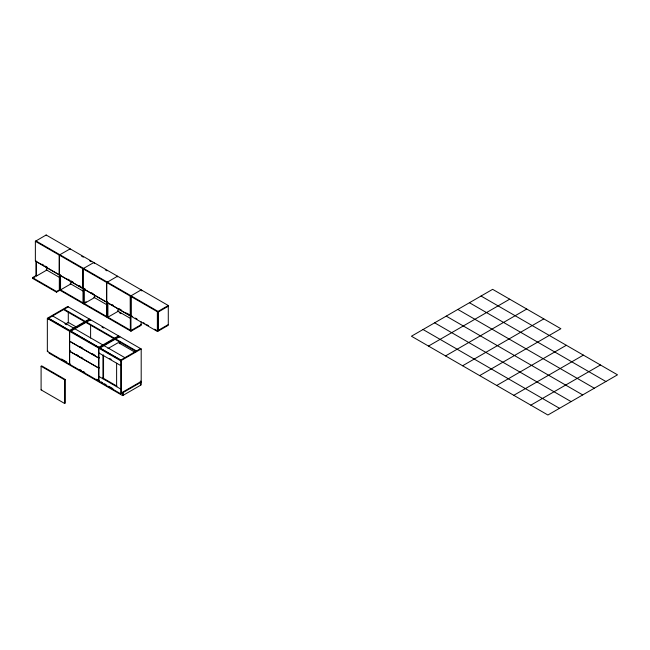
<?xml version="1.0" encoding="UTF-8"?>
<svg xmlns="http://www.w3.org/2000/svg" width="650" height="650" viewBox="0 0 650 650"><rect width="100%" height="100%" fill="white"/><g stroke="black" fill="none" stroke-linecap="round" stroke-linejoin="round"><path stroke-width="0.97" d="M35.368 241.296L59.248 255.084L59.248 274.779L35.368 260.991L35.368 241.296L46.15 234.991L168.285 305.508L168.285 325.284L158.048 331.191L158.048 311.415L35.913 240.906L35.913 241.613M59.248 255.084L70.168 248.861L70.168 249.568M140.579 324.261L141.196 324.618L130.959 330.525L59.312 289.161L59.386 255.166L59.995 254.808M141.196 321.766L141.196 325.325L130.959 331.232L59.93 290.225L56.517 292.191L32.5 278.33L32.5 277.623L36.766 275.161M32.5 278.33L35.059 276.851M35.913 260.683L35.913 275.649L36.522 276.006L46.759 270.091L46.759 267.239M59.995 274.503L59.386 274.861L82.924 288.454L83.541 288.096M59.386 255.166L82.924 268.759L93.844 262.527L94.453 263.591M82.989 302.835L83.062 268.832L83.671 268.483M32.5 277.623L56.517 291.484L59.93 289.518M83.671 288.178L83.062 288.535L106.6 302.12L107.218 301.771M83.062 268.832L106.6 282.425L107.218 282.067M106.673 316.501L106.738 282.506L117.52 276.201L117.52 276.908M70.127 363.87L69.517 364.227L47.344 351.423L47.344 318.451L47.954 318.094L70.127 330.899M68.291 306.873L48.498 318.297L48.498 319.004M83.606 303.184L86.166 301.706M65.707 323.879L68.291 322.392L76.196 326.958M107.356 301.844L106.738 302.201L130.276 315.794L130.894 315.437L130.894 295.742L130.276 296.091L106.738 282.506M69.582 330.468L89.375 319.044L89.375 319.751M69.517 364.227L69.517 331.256L89.984 319.394M168.285 305.508L158.048 311.415L157.982 331.077L157.365 331.435L130.414 315.868L130.414 296.173L141.196 289.868L141.806 290.932M99.304 357.589L98.686 357.947L69.688 341.201L69.688 331.354L70.297 330.996L99.304 347.742M70.809 331.175L90.602 319.751L90.602 320.458M47.344 351.423L47.954 351.073M49.725 352.804L49.116 353.161L122.639 395.606L141.196 384.889L141.196 348.961L67.673 306.516L47.889 317.939L121.404 360.384L121.404 393.559L141.196 382.135M41.096 366.251L41.706 365.901L65.252 379.486L65.252 403.122L64.634 403.479L41.096 389.886L41.096 366.251L64.634 379.844L65.252 379.486M130.414 315.868L131.032 315.518M99.304 357.744L98.686 358.101L69.688 341.356L69.688 351.211L70.297 350.854M99.304 380.713L98.686 381.071L69.688 364.325L69.688 351.366L70.297 351.008M157.982 311.382L157.365 311.732L157.365 331.435M168.285 306.215L158.048 312.13L130.414 296.173M98.751 347.311L118.544 335.879L118.544 336.594M98.686 357.947L98.686 348.099L119.153 336.237M121.339 393.437L120.721 393.794L98.824 381.144L98.824 348.173L99.434 347.823L121.339 360.466M99.986 348.018L119.771 336.594L119.771 337.301M107.989 348.554L118.316 342.591L135.232 352.357M41.096 389.886L41.706 389.537M168.285 324.577L158.048 330.484L157.438 330.135M69.688 351.211L98.686 367.949L99.304 367.599M69.688 351.366L98.686 368.111L99.304 367.754M140.579 348.611L120.794 360.035L120.794 360.742M120.721 393.794L120.721 360.823L141.196 348.961M121.339 365.211L120.721 365.568L98.824 352.918M121.339 388.692L120.721 389.049L98.824 376.399M121.404 392.844L141.196 381.42L140.579 381.071M428.496 346.068L509.689 299.187M445.551 355.916L526.752 309.034M462.613 365.763L543.806 318.882M479.668 375.611L560.869 328.729L492.635 289.339L411.434 336.221L547.901 415.009L617.5 374.822L481.032 296.034M496.73 385.458L566.329 345.28M513.784 395.306L583.383 355.127M530.847 405.153L600.446 364.975M469.438 302.729L605.898 381.517M457.836 309.433L594.303 388.221M446.233 316.127L582.701 394.916M434.639 322.822L571.098 401.611M423.036 329.517L559.504 408.306M81.567 256.149L83.322 257.164M89.456 260.707L91.211 261.723M105.243 269.823L106.998 270.831M41.917 264.144L43.631 265.135M45.346 266.126L47.06 267.118M67.819 279.102L69.574 280.118M71.329 281.052L73.084 282.141M79.178 285.577L80.925 286.585M85.418 289.185L83.606 288.218L83.606 303.891M91.496 292.776L93.251 293.784M111.67 304.419L113.425 305.427M118.682 308.466L121.314 309.985M126.579 313.024L129.204 314.543M130.959 315.559L132.706 316.566M135.33 318.077L137.077 319.085M143.195 322.619L144.942 323.627M146.689 324.634L148.436 325.642M154.554 329.176L156.301 330.184M35.913 261.389L130.959 316.266M46.15 269.742L59.873 277.664M70.168 283.611L83.322 291.2M93.844 297.277L106.998 304.874M117.52 310.944L130.674 318.541M119.275 312.666L121.03 313.682M101.953 327.015L103.699 328.023M136.484 350.967L115.676 338.959L115.676 339.666L136.484 351.683M52.593 315.933L73.678 328.104L73.678 328.811M74.904 328.811L102.846 344.947L102.846 345.654M104.073 345.654L124.889 357.671M64.894 323.741L66.649 324.756M47.344 318.451L69.517 331.256M69.688 331.354L98.686 348.099M98.824 348.173L120.721 360.823M109.541 358.402L111.231 359.377M79.966 346.588L82.607 348.108M92.267 353.689L94.908 355.209M139.969 382.135L140.579 382.484L140.579 385.247M76.456 354.559L78.211 355.574M80.844 357.102L82.607 358.118M102.773 377.934L116.959 386.165M61.62 359.036L66.763 362.009M79.633 369.444L81.356 370.427M83.07 371.418L84.784 372.409M96.663 379.194L99.369 380.835M101.067 381.81L102.757 382.793M104.455 383.768L106.153 384.751M108.696 386.214L112.929 388.659M122.639 394.899L123.248 395.249L123.248 392.494M130.959 295.783L130.959 331.232M130.276 296.091L130.349 330.168M122.639 392.844L122.639 395.606M119.771 341.664L119.771 343.696M118.129 308.449L118.129 311.301L107.9 317.208L107.9 302.949M116.618 363.196L116.618 386.669M107.282 301.884L107.282 317.566M106.6 282.425L106.6 302.12M103.545 354.941L103.545 378.422L102.936 378.771L102.936 355.298M98.686 358.101L98.686 367.949M98.686 368.111L98.686 381.071M94.453 294.783L94.453 297.635L84.224 303.542L84.224 289.283M90.602 324.821L90.602 338.008M82.924 268.759L82.924 288.454M70.777 281.109L70.777 283.961L60.547 289.868L60.547 275.608M68.291 311.943L68.291 323.099M64.634 379.844L64.634 403.479M59.93 254.768L59.93 255.482M59.93 274.544L59.93 290.225M56.517 291.484L56.517 292.191M46.15 234.991L46.15 235.706M36.522 261.747L36.522 276.006M85.28 321.409L64.196 309.229L64.196 309.944L85.28 322.116L85.28 321.409M114.449 338.244L86.507 322.116L86.507 322.822L114.449 338.959L114.449 338.244"/></g></svg>
